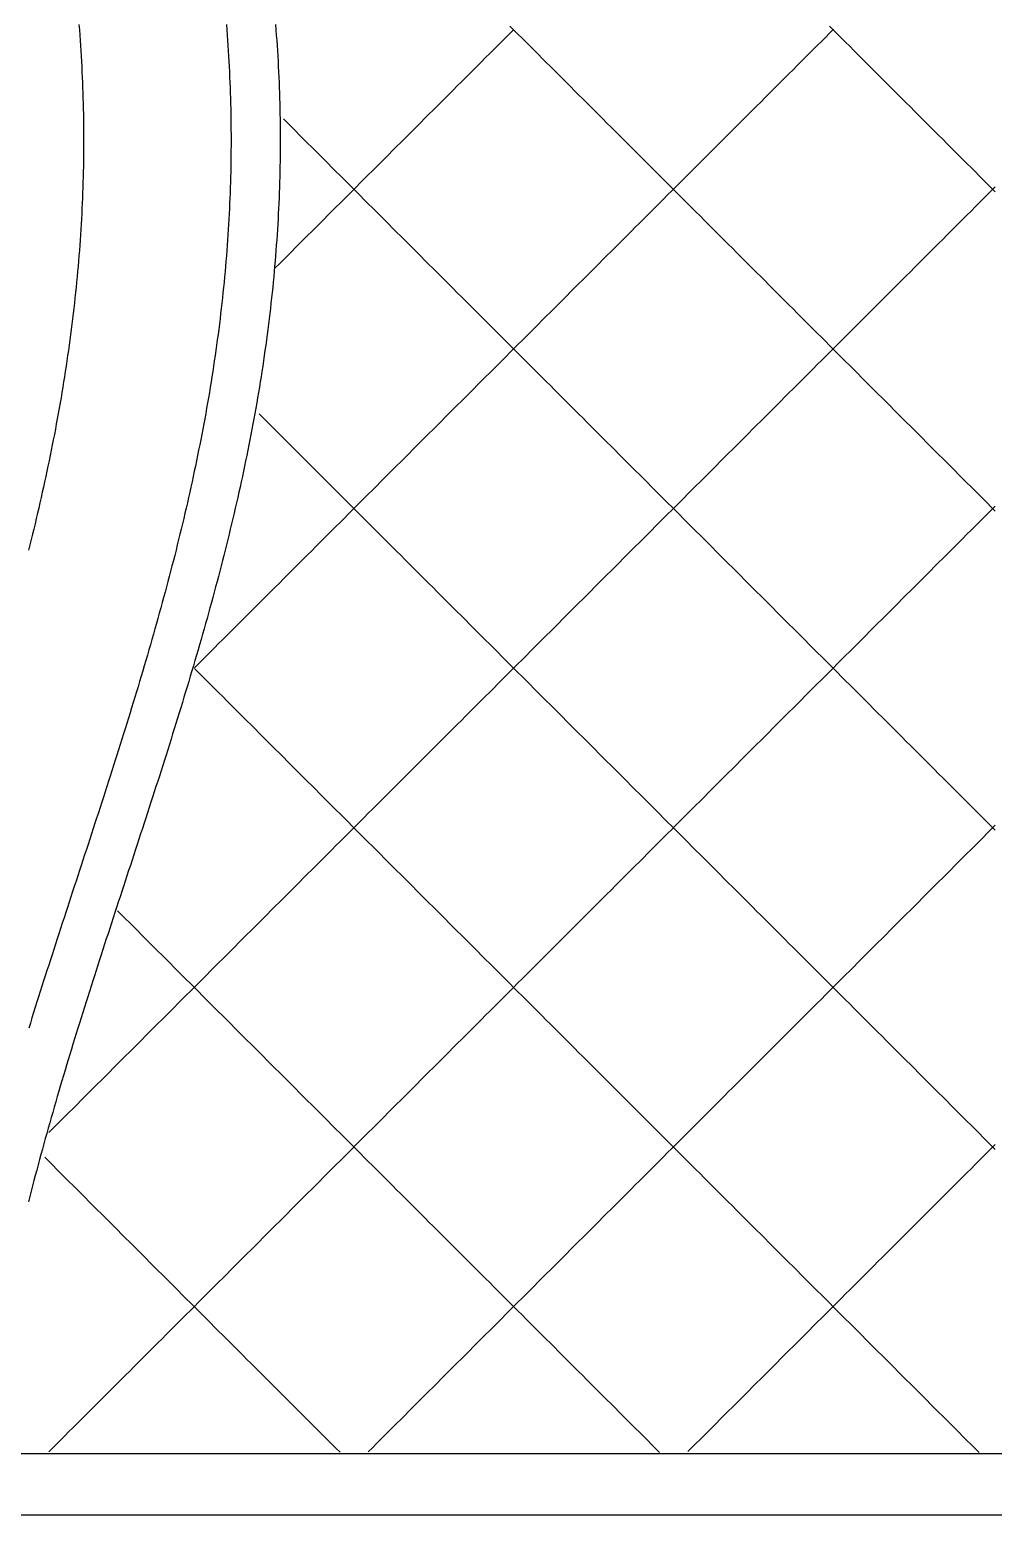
# Model space of a CAD drawing. Header units: millimetres. Extents: x 8 to 772, y 8 to 255.
# Drawn here: x 51.6 to 130, y 8 to 129 of the extents above; entities that cross this region are included whole.
import ezdxf

# ---------------------------------------------------------------- set-up
doc = ezdxf.new("R2010")
doc.units = ezdxf.units.MM
doc.layers.add('STUDY_GUIDES', color=7, linetype='Continuous')

msp = doc.modelspace()

# ---------------------------------------------------------------- linework, layer by layer
at = {"layer": 'STUDY_GUIDES'}
for points in [[(71.6221, 129.416), (71.6555, 128.988), (71.6874, 128.56), (71.7178, 128.132), (71.7466, 127.704), (71.7739, 127.276), (71.7997, 126.848), (71.8239, 126.42), (71.8465, 125.992), (71.8676, 125.564), (71.8872, 125.136), (71.9052, 124.708), (71.9216, 124.28), (71.9365, 123.852), (71.9498, 123.424), (71.9616, 122.996), (71.9718, 122.568), (71.9804, 122.14), (71.9874, 121.712), (71.9929, 121.284), (71.9969, 120.856), (71.9992, 120.428), (72, 120), (71.9992, 119.572), (71.9969, 119.144), (71.9929, 118.716), (71.9874, 118.288), (71.9804, 117.86), (71.9718, 117.432), (71.9616, 117.004), (71.9498, 116.576), (71.9365, 116.148), (71.9216, 115.72), (71.9052, 115.292), (71.8872, 114.864), (71.8676, 114.436), (71.8465, 114.008), (71.8239, 113.58), (71.7997, 113.152), (71.7739, 112.724), (71.7466, 112.296), (71.7178, 111.868), (71.6874, 111.44), (71.6555, 111.012), (71.6221, 110.584), (71.5872, 110.156), (71.5507, 109.728), (71.5128, 109.3), (71.4733, 108.872), (71.4323, 108.444), (71.3898, 108.016), (71.3459, 107.588), (71.3004, 107.16), (71.2535, 106.732), (71.205, 106.304), (71.1552, 105.876), (71.1038, 105.448), (71.051, 105.02), (70.9967, 104.592), (70.941, 104.164), (70.8839, 103.736), (70.8253, 103.308), (70.7654, 102.88), (70.704, 102.452), (70.6411, 102.024), (70.5769, 101.596), (70.5113, 101.168), (70.4444, 100.74), (70.376, 100.312), (70.3063, 99.884), (70.2352, 99.456), (70.1628, 99.028), (70.089, 98.6), (70.0139, 98.172), (69.9375, 97.744), (69.8598, 97.316), (69.7808, 96.888), (69.7005, 96.46), (69.6189, 96.032), (69.536, 95.604), (69.4519, 95.176), (69.3665, 94.748), (69.2799, 94.32), (69.192, 93.892), (69.103, 93.464), (69.0127, 93.036), (68.9213, 92.608), (68.8286, 92.18), (68.7348, 91.752), (68.6398, 91.324), (68.5437, 90.896), (68.4465, 90.468), (68.3481, 90.04), (68.2486, 89.612), (68.148, 89.184), (68.0463, 88.756), (67.9436, 88.328), (67.8398, 87.9), (67.7349, 87.472), (67.629, 87.044), (67.5221, 86.616), (67.4142, 86.188), (67.3053, 85.76), (67.1954, 85.332), (67.0846, 84.904), (66.9728, 84.476), (66.86, 84.048), (66.7463, 83.62), (66.6318, 83.192), (66.5163, 82.764), (66.3999, 82.336), (66.2827, 81.908), (66.1646, 81.48), (66.0457, 81.052), (65.926, 80.624), (65.8055, 80.196), (65.6841, 79.768), (65.562, 79.34), (65.4392, 78.912), (65.3155, 78.484), (65.1912, 78.056), (65.0661, 77.628), (64.9404, 77.2), (64.8139, 76.772), (64.6868, 76.344), (64.5591, 75.916), (64.4307, 75.488), (64.3017, 75.06), (64.1721, 74.632), (64.0419, 74.204), (63.9111, 73.776), (63.7798, 73.348), (63.6479, 72.92), (63.5155, 72.492), (63.3826, 72.064), (63.2493, 71.636), (63.1154, 71.208), (62.9811, 70.78), (62.8464, 70.352), (62.7112, 69.924), (62.5756, 69.496), (62.4397, 69.068), (62.3034, 68.64), (62.1667, 68.212), (62.0297, 67.784), (61.8924, 67.356), (61.7548, 66.928), (61.6169, 66.5), (61.4787, 66.072), (61.3403, 65.644), (61.2016, 65.216), (61.0628, 64.788), (60.9237, 64.36), (60.7845, 63.932), (60.6451, 63.504), (60.5055, 63.076), (60.3659, 62.648), (60.2261, 62.22), (60.0862, 61.792), (59.9463, 61.364), (59.8063, 60.936), (59.6662, 60.508), (59.5262, 60.08), (59.3861, 59.652), (59.2461, 59.224), (59.1061, 58.796), (58.9661, 58.368), (58.8262, 57.94), (58.6864, 57.512), (58.5467, 57.084), (58.4071, 56.656), (58.2676, 56.228), (58.1283, 55.8), (57.9892, 55.372), (57.8503, 54.944), (57.7115, 54.516), (57.573, 54.088), (57.4348, 53.66), (57.2967, 53.232), (57.159, 52.804), (57.0216, 52.376), (56.8845, 51.948), (56.7477, 51.52), (56.6112, 51.092), (56.4751, 50.664), (56.3394, 50.236), (56.2041, 49.808), (56.0692, 49.38), (55.9347, 48.952), (55.8007, 48.524), (55.6672, 48.096), (55.5341, 47.668), (55.4015, 47.24), (55.2695, 46.812), (55.1379, 46.384), (55.007, 45.956), (54.8765, 45.528), (54.7467, 45.1), (54.6175, 44.672), (54.4888, 44.244), (54.3608, 43.816), (54.2335, 43.388), (54.1068, 42.96), (53.9808, 42.532), (53.8555, 42.104), (53.7309, 41.676), (53.607, 41.248), (53.4838, 40.82), (53.3614, 40.392), (53.2398, 39.964), (53.119, 39.536), (52.9989, 39.108), (52.8797, 38.68), (52.7613, 38.252), (52.6438, 37.824), (52.5271, 37.396), (52.4113, 36.968), (52.2964, 36.54), (52.1824, 36.112), (52.0693, 35.684), (51.9571, 35.256), (51.8459, 34.828), (51.7357, 34.4), (51.6264, 33.972), (51.5181, 33.544)], [(55.6221, 129.416), (55.6555, 128.988), (55.6874, 128.56), (55.7178, 128.132), (55.7466, 127.704), (55.7739, 127.276), (55.7997, 126.848), (55.8239, 126.42), (55.8465, 125.992), (55.8676, 125.564), (55.8872, 125.136), (55.9052, 124.708), (55.9216, 124.28), (55.9365, 123.852), (55.9498, 123.424), (55.9616, 122.996), (55.9718, 122.568), (55.9804, 122.14), (55.9874, 121.712), (55.9929, 121.284), (55.9969, 120.856), (55.9992, 120.428), (56, 120), (55.9992, 119.572), (55.9969, 119.144), (55.9929, 118.716), (55.9874, 118.288), (55.9804, 117.86), (55.9718, 117.432), (55.9616, 117.004), (55.9498, 116.576), (55.9365, 116.148), (55.9216, 115.72), (55.9052, 115.292), (55.8872, 114.864), (55.8676, 114.436), (55.8465, 114.008), (55.8239, 113.58), (55.7997, 113.152), (55.7739, 112.724), (55.7466, 112.296), (55.7178, 111.868), (55.6874, 111.44), (55.6555, 111.012), (55.6221, 110.584), (55.5872, 110.156), (55.5507, 109.728), (55.5128, 109.3), (55.4733, 108.872), (55.4323, 108.444), (55.3898, 108.016), (55.3459, 107.588), (55.3004, 107.16), (55.2535, 106.732), (55.205, 106.304), (55.1552, 105.876), (55.1038, 105.448), (55.051, 105.02), (54.9967, 104.592), (54.941, 104.164), (54.8839, 103.736), (54.8253, 103.308), (54.7654, 102.88), (54.704, 102.452), (54.6411, 102.024), (54.5769, 101.596), (54.5113, 101.168), (54.4444, 100.74), (54.376, 100.312), (54.3063, 99.884), (54.2352, 99.456), (54.1628, 99.028), (54.089, 98.6), (54.0139, 98.172), (53.9375, 97.744), (53.8598, 97.316), (53.7808, 96.888), (53.7005, 96.46), (53.6189, 96.032), (53.536, 95.604), (53.4519, 95.176), (53.3665, 94.748), (53.2799, 94.32), (53.192, 93.892), (53.103, 93.464), (53.0127, 93.036), (52.9213, 92.608), (52.8286, 92.18), (52.7348, 91.752), (52.6398, 91.324), (52.5437, 90.896), (52.4465, 90.468), (52.3481, 90.04), (52.2486, 89.612), (52.148, 89.184), (52.0463, 88.756), (51.9436, 88.328), (51.8398, 87.9), (51.7349, 87.472), (51.629, 87.044), (51.5221, 86.616)], [(67.6221, 129.416), (67.6555, 128.988), (67.6874, 128.56), (67.7178, 128.132), (67.7466, 127.704), (67.7739, 127.276), (67.7997, 126.848), (67.8239, 126.42), (67.8465, 125.992), (67.8676, 125.564), (67.8872, 125.136), (67.9052, 124.708), (67.9216, 124.28), (67.9365, 123.852), (67.9498, 123.424), (67.9616, 122.996), (67.9718, 122.568), (67.9804, 122.14), (67.9874, 121.712), (67.9929, 121.284), (67.9969, 120.856), (67.9992, 120.428), (68, 120), (67.9992, 119.572), (67.9969, 119.144), (67.9929, 118.716), (67.9874, 118.288), (67.9804, 117.86), (67.9718, 117.432), (67.9616, 117.004), (67.9498, 116.576), (67.9365, 116.148), (67.9216, 115.72), (67.9052, 115.292), (67.8872, 114.864), (67.8676, 114.436), (67.8465, 114.008), (67.8239, 113.58), (67.7997, 113.152), (67.7739, 112.724), (67.7466, 112.296), (67.7178, 111.868), (67.6874, 111.44), (67.6555, 111.012), (67.6221, 110.584), (67.5872, 110.156), (67.5507, 109.728), (67.5128, 109.3), (67.4733, 108.872), (67.4323, 108.444), (67.3898, 108.016), (67.3459, 107.588), (67.3004, 107.16), (67.2535, 106.732), (67.205, 106.304), (67.1552, 105.876), (67.1038, 105.448), (67.051, 105.02), (66.9967, 104.592), (66.941, 104.164), (66.8839, 103.736), (66.8253, 103.308), (66.7654, 102.88), (66.704, 102.452), (66.6411, 102.024), (66.5769, 101.596), (66.5113, 101.168), (66.4444, 100.74), (66.376, 100.312), (66.3063, 99.884), (66.2352, 99.456), (66.1628, 99.028), (66.089, 98.6), (66.0139, 98.172), (65.9375, 97.744), (65.8598, 97.316), (65.7808, 96.888), (65.7005, 96.46), (65.6189, 96.032), (65.536, 95.604), (65.4519, 95.176), (65.3665, 94.748), (65.2799, 94.32), (65.192, 93.892), (65.103, 93.464), (65.0127, 93.036), (64.9213, 92.608), (64.8286, 92.18), (64.7348, 91.752), (64.6398, 91.324), (64.5437, 90.896), (64.4465, 90.468), (64.3481, 90.04), (64.2486, 89.612), (64.148, 89.184), (64.0463, 88.756), (63.9436, 88.328), (63.8398, 87.9), (63.7349, 87.472), (63.629, 87.044), (63.5221, 86.616), (63.4142, 86.188), (63.3053, 85.76), (63.1954, 85.332), (63.0846, 84.904), (62.9728, 84.476), (62.86, 84.048), (62.7463, 83.62), (62.6318, 83.192), (62.5163, 82.764), (62.3999, 82.336), (62.2827, 81.908), (62.1646, 81.48), (62.0457, 81.052), (61.926, 80.624), (61.8055, 80.196), (61.6841, 79.768), (61.562, 79.34), (61.4392, 78.912), (61.3155, 78.484), (61.1912, 78.056), (61.0661, 77.628), (60.9404, 77.2), (60.8139, 76.772), (60.6868, 76.344), (60.5591, 75.916), (60.4307, 75.488), (60.3017, 75.06), (60.1721, 74.632), (60.0419, 74.204), (59.9111, 73.776), (59.7798, 73.348), (59.6479, 72.92), (59.5155, 72.492), (59.3826, 72.064), (59.2493, 71.636), (59.1154, 71.208), (58.9811, 70.78), (58.8464, 70.352), (58.7112, 69.924), (58.5756, 69.496), (58.4397, 69.068), (58.3034, 68.64), (58.1667, 68.212), (58.0297, 67.784), (57.8924, 67.356), (57.7548, 66.928), (57.6169, 66.5), (57.4787, 66.072), (57.3403, 65.644), (57.2016, 65.216), (57.0628, 64.788), (56.9237, 64.36), (56.7845, 63.932), (56.6451, 63.504), (56.5055, 63.076), (56.3659, 62.648), (56.2261, 62.22), (56.0862, 61.792), (55.9463, 61.364), (55.8063, 60.936), (55.6662, 60.508), (55.5262, 60.08), (55.3861, 59.652), (55.2461, 59.224), (55.1061, 58.796), (54.9661, 58.368), (54.8262, 57.94), (54.6864, 57.512), (54.5467, 57.084), (54.4071, 56.656), (54.2676, 56.228), (54.1283, 55.8), (53.9892, 55.372), (53.8503, 54.944), (53.7115, 54.516), (53.573, 54.088), (53.4348, 53.66), (53.2967, 53.232), (53.159, 52.804), (53.0216, 52.376), (52.8845, 51.948), (52.7477, 51.52), (52.6112, 51.092), (52.4751, 50.664), (52.3394, 50.236), (52.2041, 49.808), (52.0692, 49.38), (51.9347, 48.952), (51.8007, 48.524), (51.6672, 48.096), (51.5341, 47.668)], [(65.0185, 77.0185), (65.3477, 77.3477), (65.6769, 77.6769), (66.0062, 78.0062), (66.3354, 78.3354), (66.6646, 78.6646), (66.9938, 78.9938), (67.3231, 79.3231), (67.6523, 79.6523), (67.9815, 79.9815), (68.3108, 80.3108), (68.64, 80.64), (68.9692, 80.9692), (69.2985, 81.2985), (69.6277, 81.6277), (69.9569, 81.9569), (70.2862, 82.2862), (70.6154, 82.6154), (70.9446, 82.9446), (71.2738, 83.2738), (71.6031, 83.6031), (71.9323, 83.9323), (72.2615, 84.2615), (72.5908, 84.5908), (72.92, 84.92), (73.2492, 85.2492), (73.5785, 85.5785), (73.9077, 85.9077), (74.2369, 86.2369), (74.5662, 86.5662), (74.8954, 86.8954), (75.2246, 87.2246), (75.5538, 87.5538), (75.8831, 87.8831), (76.2123, 88.2123), (76.5415, 88.5415), (76.8708, 88.8708), (77.2, 89.2), (77.5292, 89.5292), (77.8585, 89.8585), (78.1877, 90.1877), (78.5169, 90.5169), (78.8462, 90.8462), (79.1754, 91.1754), (79.5046, 91.5046), (79.8338, 91.8338), (80.1631, 92.1631), (80.4923, 92.4923), (80.8215, 92.8215), (81.1508, 93.1508), (81.48, 93.48), (81.8092, 93.8092), (82.1385, 94.1385), (82.4677, 94.4677), (82.7969, 94.7969), (83.1262, 95.1262), (83.4554, 95.4554), (83.7846, 95.7846), (84.1138, 96.1138), (84.4431, 96.4431), (84.7723, 96.7723), (85.1015, 97.1015), (85.4308, 97.4308), (85.76, 97.76), (86.0892, 98.0892), (86.4185, 98.4185), (86.7477, 98.7477), (87.0769, 99.0769), (87.4062, 99.4062), (87.7354, 99.7354), (88.0646, 100.0646), (88.3938, 100.3938), (88.7231, 100.7231), (89.0523, 101.0523), (89.3815, 101.3815), (89.7108, 101.7108), (90.04, 102.04), (90.3692, 102.3692), (90.6985, 102.6985), (91.0277, 103.0277), (91.3569, 103.3569), (91.6862, 103.6862), (92.0154, 104.0154), (92.3446, 104.3446), (92.6738, 104.6738), (93.0031, 105.0031), (93.3323, 105.3323), (93.6615, 105.6615), (93.9908, 105.9908), (94.32, 106.32), (94.6492, 106.6492), (94.9785, 106.9785), (95.3077, 107.3077), (95.6369, 107.6369), (95.9662, 107.9662), (96.2954, 108.2954), (96.6246, 108.6246), (96.9538, 108.9538), (97.2831, 109.2831), (97.6123, 109.6123), (97.9415, 109.9415), (98.2708, 110.2708), (98.6, 110.6), (98.9292, 110.9292), (99.2585, 111.2585), (99.5877, 111.5877), (99.9169, 111.9169), (100.2462, 112.2462), (100.5754, 112.5754), (100.9046, 112.9046), (101.2338, 113.2338), (101.5631, 113.5631), (101.8923, 113.8923), (102.2215, 114.2215), (102.5508, 114.5508), (102.88, 114.88), (103.2092, 115.2092), (103.5385, 115.5385), (103.8677, 115.8677), (104.1969, 116.1969), (104.5262, 116.5262), (104.8554, 116.8554), (105.1846, 117.1846), (105.5138, 117.5138), (105.8431, 117.8431), (106.1723, 118.1723), (106.5015, 118.5015), (106.8308, 118.8308), (107.16, 119.16), (107.4892, 119.4892), (107.8185, 119.8185), (108.1477, 120.1477), (108.4769, 120.4769), (108.8062, 120.8062), (109.1354, 121.1354), (109.4646, 121.4646), (109.7938, 121.7938), (110.1231, 122.1231), (110.4523, 122.4523), (110.7815, 122.7815), (111.1108, 123.1108), (111.44, 123.44), (111.7692, 123.7692), (112.0985, 124.0985), (112.4277, 124.4277), (112.7569, 124.7569), (113.0862, 125.0862), (113.4154, 125.4154), (113.7446, 125.7446), (114.0738, 126.0738), (114.4031, 126.4031), (114.7323, 126.7323), (115.0615, 127.0615), (115.3908, 127.3908), (115.72, 127.72), (116.0492, 128.0492), (116.3785, 128.3785), (116.7077, 128.7077), (117.0369, 129.0369)], [(71.6031, 109.6031), (71.9323, 109.9323), (72.2615, 110.2615), (72.5908, 110.5908), (72.92, 110.92), (73.2492, 111.2492), (73.5785, 111.5785), (73.9077, 111.9077), (74.2369, 112.2369), (74.5662, 112.5662), (74.8954, 112.8954), (75.2246, 113.2246), (75.5538, 113.5538), (75.8831, 113.8831), (76.2123, 114.2123), (76.5415, 114.5415), (76.8708, 114.8708), (77.2, 115.2), (77.5292, 115.5292), (77.8585, 115.8585), (78.1877, 116.1877), (78.5169, 116.5169), (78.8462, 116.8462), (79.1754, 117.1754), (79.5046, 117.5046), (79.8338, 117.8338), (80.1631, 118.1631), (80.4923, 118.4923), (80.8215, 118.8215), (81.1508, 119.1508), (81.48, 119.48), (81.8092, 119.8092), (82.1385, 120.1385), (82.4677, 120.4677), (82.7969, 120.7969), (83.1262, 121.1262), (83.4554, 121.4554), (83.7846, 121.7846), (84.1138, 122.1138), (84.4431, 122.4431), (84.7723, 122.7723), (85.1015, 123.1015), (85.4308, 123.4308), (85.76, 123.76), (86.0892, 124.0892), (86.4185, 124.4185), (86.7477, 124.7477), (87.0769, 125.0769), (87.4062, 125.4062), (87.7354, 125.7354), (88.0646, 126.0646), (88.3938, 126.3938), (88.7231, 126.7231), (89.0523, 127.0523), (89.3815, 127.3815), (89.7108, 127.7108), (90.04, 128.04), (90.3692, 128.3692), (90.6985, 128.6985), (91.0277, 129.0277)], [(90.6985, 129.3015), (91.0277, 128.9723), (91.3569, 128.6431), (91.6862, 128.3138), (92.0154, 127.9846), (92.3446, 127.6554), (92.6738, 127.3262), (93.0031, 126.9969), (93.3323, 126.6677), (93.6615, 126.3385), (93.9908, 126.0092), (94.32, 125.68), (94.6492, 125.3508), (94.9785, 125.0215), (95.3077, 124.6923), (95.6369, 124.3631), (95.9662, 124.0338), (96.2954, 123.7046), (96.6246, 123.3754), (96.9538, 123.0462), (97.2831, 122.7169), (97.6123, 122.3877), (97.9415, 122.0585), (98.2708, 121.7292), (98.6, 121.4), (98.9292, 121.0708), (99.2585, 120.7415), (99.5877, 120.4123), (99.9169, 120.0831), (100.2462, 119.7538), (100.5754, 119.4246), (100.9046, 119.0954), (101.2338, 118.7662), (101.5631, 118.4369), (101.8923, 118.1077), (102.2215, 117.7785), (102.5508, 117.4492), (102.88, 117.12), (103.2092, 116.7908), (103.5385, 116.4615), (103.8677, 116.1323), (104.1969, 115.8031), (104.5262, 115.4738), (104.8554, 115.1446), (105.1846, 114.8154), (105.5138, 114.4862), (105.8431, 114.1569), (106.1723, 113.8277), (106.5015, 113.4985), (106.8308, 113.1692), (107.16, 112.84), (107.4892, 112.5108), (107.8185, 112.1815), (108.1477, 111.8523), (108.4769, 111.5231), (108.8062, 111.1938), (109.1354, 110.8646), (109.4646, 110.5354), (109.7938, 110.2062), (110.1231, 109.8769), (110.4523, 109.5477), (110.7815, 109.2185), (111.1108, 108.8892), (111.44, 108.56), (111.7692, 108.2308), (112.0985, 107.9015), (112.4277, 107.5723), (112.7569, 107.2431), (113.0862, 106.9138), (113.4154, 106.5846), (113.7446, 106.2554), (114.0738, 105.9262), (114.4031, 105.5969), (114.7323, 105.2677), (115.0615, 104.9385), (115.3908, 104.6092), (115.72, 104.28), (116.0492, 103.9508), (116.3785, 103.6215), (116.7077, 103.2923), (117.0369, 102.9631), (117.3662, 102.6338), (117.6954, 102.3046), (118.0246, 101.9754), (118.3538, 101.6462), (118.6831, 101.3169), (119.0123, 100.9877), (119.3415, 100.6585), (119.6708, 100.3292), (120, 100), (120.3292, 99.6708), (120.6585, 99.3415), (120.9877, 99.0123), (121.3169, 98.6831), (121.6462, 98.3538), (121.9754, 98.0246), (122.3046, 97.6954), (122.6338, 97.3662), (122.9631, 97.0369), (123.2923, 96.7077), (123.6215, 96.3785), (123.9508, 96.0492), (124.28, 95.72), (124.6092, 95.3908), (124.9385, 95.0615), (125.2677, 94.7323), (125.5969, 94.4031), (125.9262, 94.0738), (126.2554, 93.7446), (126.5846, 93.4154), (126.9138, 93.0862), (127.2431, 92.7569), (127.5723, 92.4277), (127.9015, 92.0985), (128.2308, 91.7692), (128.56, 91.44), (128.8892, 91.1108), (129.2185, 90.7815), (129.5477, 90.4523), (129.8769, 90.1231), (130.2062, 89.7938)], [(116.7077, 129.2923), (117.0369, 128.9631), (117.3662, 128.6338), (117.6954, 128.3046), (118.0246, 127.9754), (118.3538, 127.6462), (118.6831, 127.3169), (119.0123, 126.9877), (119.3415, 126.6585), (119.6708, 126.3292), (120, 126), (120.3292, 125.6708), (120.6585, 125.3415), (120.9877, 125.0123), (121.3169, 124.6831), (121.6462, 124.3538), (121.9754, 124.0246), (122.3046, 123.6954), (122.6338, 123.3662), (122.9631, 123.0369), (123.2923, 122.7077), (123.6215, 122.3785), (123.9508, 122.0492), (124.28, 121.72), (124.6092, 121.3908), (124.9385, 121.0615), (125.2677, 120.7323), (125.5969, 120.4031), (125.9262, 120.0738), (126.2554, 119.7446), (126.5846, 119.4154), (126.9138, 119.0862), (127.2431, 118.7569), (127.5723, 118.4277), (127.9015, 118.0985), (128.2308, 117.7692), (128.56, 117.44), (128.8892, 117.1108), (129.2185, 116.7815), (129.5477, 116.4523), (129.8769, 116.1231), (130.2062, 115.7938)], [(72.2615, 121.7385), (72.5908, 121.4092), (72.92, 121.08), (73.2492, 120.7508), (73.5785, 120.4215), (73.9077, 120.0923), (74.2369, 119.7631), (74.5662, 119.4338), (74.8954, 119.1046), (75.2246, 118.7754), (75.5538, 118.4462), (75.8831, 118.1169), (76.2123, 117.7877), (76.5415, 117.4585), (76.8708, 117.1292), (77.2, 116.8), (77.5292, 116.4708), (77.8585, 116.1415), (78.1877, 115.8123), (78.5169, 115.4831), (78.8462, 115.1538), (79.1754, 114.8246), (79.5046, 114.4954), (79.8338, 114.1662), (80.1631, 113.8369), (80.4923, 113.5077), (80.8215, 113.1785), (81.1508, 112.8492), (81.48, 112.52), (81.8092, 112.1908), (82.1385, 111.8615), (82.4677, 111.5323), (82.7969, 111.2031), (83.1262, 110.8738), (83.4554, 110.5446), (83.7846, 110.2154), (84.1138, 109.8862), (84.4431, 109.5569), (84.7723, 109.2277), (85.1015, 108.8985), (85.4308, 108.5692), (85.76, 108.24), (86.0892, 107.9108), (86.4185, 107.5815), (86.7477, 107.2523), (87.0769, 106.9231), (87.4062, 106.5938), (87.7354, 106.2646), (88.0646, 105.9354), (88.3938, 105.6062), (88.7231, 105.2769), (89.0523, 104.9477), (89.3815, 104.6185), (89.7108, 104.2892), (90.04, 103.96), (90.3692, 103.6308), (90.6985, 103.3015), (91.0277, 102.9723), (91.3569, 102.6431), (91.6862, 102.3138), (92.0154, 101.9846), (92.3446, 101.6554), (92.6738, 101.3262), (93.0031, 100.9969), (93.3323, 100.6677), (93.6615, 100.3385), (93.9908, 100.0092), (94.32, 99.68), (94.6492, 99.3508), (94.9785, 99.0215), (95.3077, 98.6923), (95.6369, 98.3631), (95.9662, 98.0338), (96.2954, 97.7046), (96.6246, 97.3754), (96.9538, 97.0462), (97.2831, 96.7169), (97.6123, 96.3877), (97.9415, 96.0585), (98.2708, 95.7292), (98.6, 95.4), (98.9292, 95.0708), (99.2585, 94.7415), (99.5877, 94.4123), (99.9169, 94.0831), (100.2462, 93.7538), (100.5754, 93.4246), (100.9046, 93.0954), (101.2338, 92.7662), (101.5631, 92.4369), (101.8923, 92.1077), (102.2215, 91.7785), (102.5508, 91.4492), (102.88, 91.12), (103.2092, 90.7908), (103.5385, 90.4615), (103.8677, 90.1323), (104.1969, 89.8031), (104.5262, 89.4738), (104.8554, 89.1446), (105.1846, 88.8154), (105.5138, 88.4862), (105.8431, 88.1569), (106.1723, 87.8277), (106.5015, 87.4985), (106.8308, 87.1692), (107.16, 86.84), (107.4892, 86.5108), (107.8185, 86.1815), (108.1477, 85.8523), (108.4769, 85.5231), (108.8062, 85.1938), (109.1354, 84.8646), (109.4646, 84.5354), (109.7938, 84.2062), (110.1231, 83.8769), (110.4523, 83.5477), (110.7815, 83.2185), (111.1108, 82.8892), (111.44, 82.56), (111.7692, 82.2308), (112.0985, 81.9015), (112.4277, 81.5723), (112.7569, 81.2431), (113.0862, 80.9138), (113.4154, 80.5846), (113.7446, 80.2554), (114.0738, 79.9262), (114.4031, 79.5969), (114.7323, 79.2677), (115.0615, 78.9385), (115.3908, 78.6092), (115.72, 78.28), (116.0492, 77.9508), (116.3785, 77.6215), (116.7077, 77.2923), (117.0369, 76.9631), (117.3662, 76.6338), (117.6954, 76.3046), (118.0246, 75.9754), (118.3538, 75.6462), (118.6831, 75.3169), (119.0123, 74.9877), (119.3415, 74.6585), (119.6708, 74.3292), (120, 74), (120.3292, 73.6708), (120.6585, 73.3415), (120.9877, 73.0123), (121.3169, 72.6831), (121.6462, 72.3538), (121.9754, 72.0246), (122.3046, 71.6954), (122.6338, 71.3662), (122.9631, 71.0369), (123.2923, 70.7077), (123.6215, 70.3785), (123.9508, 70.0492), (124.28, 69.72), (124.6092, 69.3908), (124.9385, 69.0615), (125.2677, 68.7323), (125.5969, 68.4031), (125.9262, 68.0738), (126.2554, 67.7446), (126.5846, 67.4154), (126.9138, 67.0862), (127.2431, 66.7569), (127.5723, 66.4277), (127.9015, 66.0985), (128.2308, 65.7692), (128.56, 65.44), (128.8892, 65.1108), (129.2185, 64.7815), (129.5477, 64.4523), (129.8769, 64.1231), (130.2062, 63.7938)], [(53.1662, 39.1662), (53.4954, 39.4954), (53.8246, 39.8246), (54.1538, 40.1538), (54.4831, 40.4831), (54.8123, 40.8123), (55.1415, 41.1415), (55.4708, 41.4708), (55.8, 41.8), (56.1292, 42.1292), (56.4585, 42.4585), (56.7877, 42.7877), (57.1169, 43.1169), (57.4462, 43.4462), (57.7754, 43.7754), (58.1046, 44.1046), (58.4338, 44.4338), (58.7631, 44.7631), (59.0923, 45.0923), (59.4215, 45.4215), (59.7508, 45.7508), (60.08, 46.08), (60.4092, 46.4092), (60.7385, 46.7385), (61.0677, 47.0677), (61.3969, 47.3969), (61.7262, 47.7262), (62.0554, 48.0554), (62.3846, 48.3846), (62.7138, 48.7138), (63.0431, 49.0431), (63.3723, 49.3723), (63.7015, 49.7015), (64.0308, 50.0308), (64.36, 50.36), (64.6892, 50.6892), (65.0185, 51.0185), (65.3477, 51.3477), (65.6769, 51.6769), (66.0062, 52.0062), (66.3354, 52.3354), (66.6646, 52.6646), (66.9938, 52.9938), (67.3231, 53.3231), (67.6523, 53.6523), (67.9815, 53.9815), (68.3108, 54.3108), (68.64, 54.64), (68.9692, 54.9692), (69.2985, 55.2985), (69.6277, 55.6277), (69.9569, 55.9569), (70.2862, 56.2862), (70.6154, 56.6154), (70.9446, 56.9446), (71.2738, 57.2738), (71.6031, 57.6031), (71.9323, 57.9323), (72.2615, 58.2615), (72.5908, 58.5908), (72.92, 58.92), (73.2492, 59.2492), (73.5785, 59.5785), (73.9077, 59.9077), (74.2369, 60.2369), (74.5662, 60.5662), (74.8954, 60.8954), (75.2246, 61.2246), (75.5538, 61.5538), (75.8831, 61.8831), (76.2123, 62.2123), (76.5415, 62.5415), (76.8708, 62.8708), (77.2, 63.2), (77.5292, 63.5292), (77.8585, 63.8585), (78.1877, 64.1877), (78.5169, 64.5169), (78.8462, 64.8462), (79.1754, 65.1754), (79.5046, 65.5046), (79.8338, 65.8338), (80.1631, 66.1631), (80.4923, 66.4923), (80.8215, 66.8215), (81.1508, 67.1508), (81.48, 67.48), (81.8092, 67.8092), (82.1385, 68.1385), (82.4677, 68.4677), (82.7969, 68.7969), (83.1262, 69.1262), (83.4554, 69.4554), (83.7846, 69.7846), (84.1138, 70.1138), (84.4431, 70.4431), (84.7723, 70.7723), (85.1015, 71.1015), (85.4308, 71.4308), (85.76, 71.76), (86.0892, 72.0892), (86.4185, 72.4185), (86.7477, 72.7477), (87.0769, 73.0769), (87.4062, 73.4062), (87.7354, 73.7354), (88.0646, 74.0646), (88.3938, 74.3938), (88.7231, 74.7231), (89.0523, 75.0523), (89.3815, 75.3815), (89.7108, 75.7108), (90.04, 76.04), (90.3692, 76.3692), (90.6985, 76.6985), (91.0277, 77.0277), (91.3569, 77.3569), (91.6862, 77.6862), (92.0154, 78.0154), (92.3446, 78.3446), (92.6738, 78.6738), (93.0031, 79.0031), (93.3323, 79.3323), (93.6615, 79.6615), (93.9908, 79.9908), (94.32, 80.32), (94.6492, 80.6492), (94.9785, 80.9785), (95.3077, 81.3077), (95.6369, 81.6369), (95.9662, 81.9662), (96.2954, 82.2954), (96.6246, 82.6246), (96.9538, 82.9538), (97.2831, 83.2831), (97.6123, 83.6123), (97.9415, 83.9415), (98.2708, 84.2708), (98.6, 84.6), (98.9292, 84.9292), (99.2585, 85.2585), (99.5877, 85.5877), (99.9169, 85.9169), (100.2462, 86.2462), (100.5754, 86.5754), (100.9046, 86.9046), (101.2338, 87.2338), (101.5631, 87.5631), (101.8923, 87.8923), (102.2215, 88.2215), (102.5508, 88.5508), (102.88, 88.88), (103.2092, 89.2092), (103.5385, 89.5385), (103.8677, 89.8677), (104.1969, 90.1969), (104.5262, 90.5262), (104.8554, 90.8554), (105.1846, 91.1846), (105.5138, 91.5138), (105.8431, 91.8431), (106.1723, 92.1723), (106.5015, 92.5015), (106.8308, 92.8308), (107.16, 93.16), (107.4892, 93.4892), (107.8185, 93.8185), (108.1477, 94.1477), (108.4769, 94.4769), (108.8062, 94.8062), (109.1354, 95.1354), (109.4646, 95.4646), (109.7938, 95.7938), (110.1231, 96.1231), (110.4523, 96.4523), (110.7815, 96.7815), (111.1108, 97.1108), (111.44, 97.44), (111.7692, 97.7692), (112.0985, 98.0985), (112.4277, 98.4277), (112.7569, 98.7569), (113.0862, 99.0862), (113.4154, 99.4154), (113.7446, 99.7446), (114.0738, 100.0738), (114.4031, 100.4031), (114.7323, 100.7323), (115.0615, 101.0615), (115.3908, 101.3908), (115.72, 101.72), (116.0492, 102.0492), (116.3785, 102.3785), (116.7077, 102.7077), (117.0369, 103.0369), (117.3662, 103.3662), (117.6954, 103.6954), (118.0246, 104.0246), (118.3538, 104.3538), (118.6831, 104.6831), (119.0123, 105.0123), (119.3415, 105.3415), (119.6708, 105.6708), (120, 106), (120.3292, 106.3292), (120.6585, 106.6585), (120.9877, 106.9877), (121.3169, 107.3169), (121.6462, 107.6462), (121.9754, 107.9754), (122.3046, 108.3046), (122.6338, 108.6338), (122.9631, 108.9631), (123.2923, 109.2923), (123.6215, 109.6215), (123.9508, 109.9508), (124.28, 110.28), (124.6092, 110.6092), (124.9385, 110.9385), (125.2677, 111.2677), (125.5969, 111.5969), (125.9262, 111.9262), (126.2554, 112.2554), (126.5846, 112.5846), (126.9138, 112.9138), (127.2431, 113.2431), (127.5723, 113.5723), (127.9015, 113.9015), (128.2308, 114.2308), (128.56, 114.56), (128.8892, 114.8892), (129.2185, 115.2185), (129.5477, 115.5477), (129.8769, 115.8769), (130.2062, 116.2062)], [(70.2862, 97.7138), (70.6154, 97.3846), (70.9446, 97.0554), (71.2738, 96.7262), (71.6031, 96.3969), (71.9323, 96.0677), (72.2615, 95.7385), (72.5908, 95.4092), (72.92, 95.08), (73.2492, 94.7508), (73.5785, 94.4215), (73.9077, 94.0923), (74.2369, 93.7631), (74.5662, 93.4338), (74.8954, 93.1046), (75.2246, 92.7754), (75.5538, 92.4462), (75.8831, 92.1169), (76.2123, 91.7877), (76.5415, 91.4585), (76.8708, 91.1292), (77.2, 90.8), (77.5292, 90.4708), (77.8585, 90.1415), (78.1877, 89.8123), (78.5169, 89.4831), (78.8462, 89.1538), (79.1754, 88.8246), (79.5046, 88.4954), (79.8338, 88.1662), (80.1631, 87.8369), (80.4923, 87.5077), (80.8215, 87.1785), (81.1508, 86.8492), (81.48, 86.52), (81.8092, 86.1908), (82.1385, 85.8615), (82.4677, 85.5323), (82.7969, 85.2031), (83.1262, 84.8738), (83.4554, 84.5446), (83.7846, 84.2154), (84.1138, 83.8862), (84.4431, 83.5569), (84.7723, 83.2277), (85.1015, 82.8985), (85.4308, 82.5692), (85.76, 82.24), (86.0892, 81.9108), (86.4185, 81.5815), (86.7477, 81.2523), (87.0769, 80.9231), (87.4062, 80.5938), (87.7354, 80.2646), (88.0646, 79.9354), (88.3938, 79.6062), (88.7231, 79.2769), (89.0523, 78.9477), (89.3815, 78.6185), (89.7108, 78.2892), (90.04, 77.96), (90.3692, 77.6308), (90.6985, 77.3015), (91.0277, 76.9723), (91.3569, 76.6431), (91.6862, 76.3138), (92.0154, 75.9846), (92.3446, 75.6554), (92.6738, 75.3262), (93.0031, 74.9969), (93.3323, 74.6677), (93.6615, 74.3385), (93.9908, 74.0092), (94.32, 73.68), (94.6492, 73.3508), (94.9785, 73.0215), (95.3077, 72.6923), (95.6369, 72.3631), (95.9662, 72.0338), (96.2954, 71.7046), (96.6246, 71.3754), (96.9538, 71.0462), (97.2831, 70.7169), (97.6123, 70.3877), (97.9415, 70.0585), (98.2708, 69.7292), (98.6, 69.4), (98.9292, 69.0708), (99.2585, 68.7415), (99.5877, 68.4123), (99.9169, 68.0831), (100.2462, 67.7538), (100.5754, 67.4246), (100.9046, 67.0954), (101.2338, 66.7662), (101.5631, 66.4369), (101.8923, 66.1077), (102.2215, 65.7785), (102.5508, 65.4492), (102.88, 65.12), (103.2092, 64.7908), (103.5385, 64.4615), (103.8677, 64.1323), (104.1969, 63.8031), (104.5262, 63.4738), (104.8554, 63.1446), (105.1846, 62.8154), (105.5138, 62.4862), (105.8431, 62.1569), (106.1723, 61.8277), (106.5015, 61.4985), (106.8308, 61.1692), (107.16, 60.84), (107.4892, 60.5108), (107.8185, 60.1815), (108.1477, 59.8523), (108.4769, 59.5231), (108.8062, 59.1938), (109.1354, 58.8646), (109.4646, 58.5354), (109.7938, 58.2062), (110.1231, 57.8769), (110.4523, 57.5477), (110.7815, 57.2185), (111.1108, 56.8892), (111.44, 56.56), (111.7692, 56.2308), (112.0985, 55.9015), (112.4277, 55.5723), (112.7569, 55.2431), (113.0862, 54.9138), (113.4154, 54.5846), (113.7446, 54.2554), (114.0738, 53.9262), (114.4031, 53.5969), (114.7323, 53.2677), (115.0615, 52.9385), (115.3908, 52.6092), (115.72, 52.28), (116.0492, 51.9508), (116.3785, 51.6215), (116.7077, 51.2923), (117.0369, 50.9631), (117.3662, 50.6338), (117.6954, 50.3046), (118.0246, 49.9754), (118.3538, 49.6462), (118.6831, 49.3169), (119.0123, 48.9877), (119.3415, 48.6585), (119.6708, 48.3292), (120, 48), (120.3292, 47.6708), (120.6585, 47.3415), (120.9877, 47.0123), (121.3169, 46.6831), (121.6462, 46.3538), (121.9754, 46.0246), (122.3046, 45.6954), (122.6338, 45.3662), (122.9631, 45.0369), (123.2923, 44.7077), (123.6215, 44.3785), (123.9508, 44.0492), (124.28, 43.72), (124.6092, 43.3908), (124.9385, 43.0615), (125.2677, 42.7323), (125.5969, 42.4031), (125.9262, 42.0738), (126.2554, 41.7446), (126.5846, 41.4154), (126.9138, 41.0862), (127.2431, 40.7569), (127.5723, 40.4277), (127.9015, 40.0985), (128.2308, 39.7692), (128.56, 39.44), (128.8892, 39.1108), (129.2185, 38.7815), (129.5477, 38.4523), (129.8769, 38.1231), (130.2062, 37.7938)], [(53.1662, 13.1662), (53.4954, 13.4954), (53.8246, 13.8246), (54.1538, 14.1538), (54.4831, 14.4831), (54.8123, 14.8123), (55.1415, 15.1415), (55.4708, 15.4708), (55.8, 15.8), (56.1292, 16.1292), (56.4585, 16.4585), (56.7877, 16.7877), (57.1169, 17.1169), (57.4462, 17.4462), (57.7754, 17.7754), (58.1046, 18.1046), (58.4338, 18.4338), (58.7631, 18.7631), (59.0923, 19.0923), (59.4215, 19.4215), (59.7508, 19.7508), (60.08, 20.08), (60.4092, 20.4092), (60.7385, 20.7385), (61.0677, 21.0677), (61.3969, 21.3969), (61.7262, 21.7262), (62.0554, 22.0554), (62.3846, 22.3846), (62.7138, 22.7138), (63.0431, 23.0431), (63.3723, 23.3723), (63.7015, 23.7015), (64.0308, 24.0308), (64.36, 24.36), (64.6892, 24.6892), (65.0185, 25.0185), (65.3477, 25.3477), (65.6769, 25.6769), (66.0062, 26.0062), (66.3354, 26.3354), (66.6646, 26.6646), (66.9938, 26.9938), (67.3231, 27.3231), (67.6523, 27.6523), (67.9815, 27.9815), (68.3108, 28.3108), (68.64, 28.64), (68.9692, 28.9692), (69.2985, 29.2985), (69.6277, 29.6277), (69.9569, 29.9569), (70.2862, 30.2862), (70.6154, 30.6154), (70.9446, 30.9446), (71.2738, 31.2738), (71.6031, 31.6031), (71.9323, 31.9323), (72.2615, 32.2615), (72.5908, 32.5908), (72.92, 32.92), (73.2492, 33.2492), (73.5785, 33.5785), (73.9077, 33.9077), (74.2369, 34.2369), (74.5662, 34.5662), (74.8954, 34.8954), (75.2246, 35.2246), (75.5538, 35.5538), (75.8831, 35.8831), (76.2123, 36.2123), (76.5415, 36.5415), (76.8708, 36.8708), (77.2, 37.2), (77.5292, 37.5292), (77.8585, 37.8585), (78.1877, 38.1877), (78.5169, 38.5169), (78.8462, 38.8462), (79.1754, 39.1754), (79.5046, 39.5046), (79.8338, 39.8338), (80.1631, 40.1631), (80.4923, 40.4923), (80.8215, 40.8215), (81.1508, 41.1508), (81.48, 41.48), (81.8092, 41.8092), (82.1385, 42.1385), (82.4677, 42.4677), (82.7969, 42.7969), (83.1262, 43.1262), (83.4554, 43.4554), (83.7846, 43.7846), (84.1138, 44.1138), (84.4431, 44.4431), (84.7723, 44.7723), (85.1015, 45.1015), (85.4308, 45.4308), (85.76, 45.76), (86.0892, 46.0892), (86.4185, 46.4185), (86.7477, 46.7477), (87.0769, 47.0769), (87.4062, 47.4062), (87.7354, 47.7354), (88.0646, 48.0646), (88.3938, 48.3938), (88.7231, 48.7231), (89.0523, 49.0523), (89.3815, 49.3815), (89.7108, 49.7108), (90.04, 50.04), (90.3692, 50.3692), (90.6985, 50.6985), (91.0277, 51.0277), (91.3569, 51.3569), (91.6862, 51.6862), (92.0154, 52.0154), (92.3446, 52.3446), (92.6738, 52.6738), (93.0031, 53.0031), (93.3323, 53.3323), (93.6615, 53.6615), (93.9908, 53.9908), (94.32, 54.32), (94.6492, 54.6492), (94.9785, 54.9785), (95.3077, 55.3077), (95.6369, 55.6369), (95.9662, 55.9662), (96.2954, 56.2954), (96.6246, 56.6246), (96.9538, 56.9538), (97.2831, 57.2831), (97.6123, 57.6123), (97.9415, 57.9415), (98.2708, 58.2708), (98.6, 58.6), (98.9292, 58.9292), (99.2585, 59.2585), (99.5877, 59.5877), (99.9169, 59.9169), (100.2462, 60.2462), (100.5754, 60.5754), (100.9046, 60.9046), (101.2338, 61.2338), (101.5631, 61.5631), (101.8923, 61.8923), (102.2215, 62.2215), (102.5508, 62.5508), (102.88, 62.88), (103.2092, 63.2092), (103.5385, 63.5385), (103.8677, 63.8677), (104.1969, 64.1969), (104.5262, 64.5262), (104.8554, 64.8554), (105.1846, 65.1846), (105.5138, 65.5138), (105.8431, 65.8431), (106.1723, 66.1723), (106.5015, 66.5015), (106.8308, 66.8308), (107.16, 67.16), (107.4892, 67.4892), (107.8185, 67.8185), (108.1477, 68.1477), (108.4769, 68.4769), (108.8062, 68.8062), (109.1354, 69.1354), (109.4646, 69.4646), (109.7938, 69.7938), (110.1231, 70.1231), (110.4523, 70.4523), (110.7815, 70.7815), (111.1108, 71.1108), (111.44, 71.44), (111.7692, 71.7692), (112.0985, 72.0985), (112.4277, 72.4277), (112.7569, 72.7569), (113.0862, 73.0862), (113.4154, 73.4154), (113.7446, 73.7446), (114.0738, 74.0738), (114.4031, 74.4031), (114.7323, 74.7323), (115.0615, 75.0615), (115.3908, 75.3908), (115.72, 75.72), (116.0492, 76.0492), (116.3785, 76.3785), (116.7077, 76.7077), (117.0369, 77.0369), (117.3662, 77.3662), (117.6954, 77.6954), (118.0246, 78.0246), (118.3538, 78.3538), (118.6831, 78.6831), (119.0123, 79.0123), (119.3415, 79.3415), (119.6708, 79.6708), (120, 80), (120.3292, 80.3292), (120.6585, 80.6585), (120.9877, 80.9877), (121.3169, 81.3169), (121.6462, 81.6462), (121.9754, 81.9754), (122.3046, 82.3046), (122.6338, 82.6338), (122.9631, 82.9631), (123.2923, 83.2923), (123.6215, 83.6215), (123.9508, 83.9508), (124.28, 84.28), (124.6092, 84.6092), (124.9385, 84.9385), (125.2677, 85.2677), (125.5969, 85.5969), (125.9262, 85.9262), (126.2554, 86.2554), (126.5846, 86.5846), (126.9138, 86.9138), (127.2431, 87.2431), (127.5723, 87.5723), (127.9015, 87.9015), (128.2308, 88.2308), (128.56, 88.56), (128.8892, 88.8892), (129.2185, 89.2185), (129.5477, 89.5477), (129.8769, 89.8769), (130.2062, 90.2062)], [(65.0185, 76.9815), (65.3477, 76.6523), (65.6769, 76.3231), (66.0062, 75.9938), (66.3354, 75.6646), (66.6646, 75.3354), (66.9938, 75.0062), (67.3231, 74.6769), (67.6523, 74.3477), (67.9815, 74.0185), (68.3108, 73.6892), (68.64, 73.36), (68.9692, 73.0308), (69.2985, 72.7015), (69.6277, 72.3723), (69.9569, 72.0431), (70.2862, 71.7138), (70.6154, 71.3846), (70.9446, 71.0554), (71.2738, 70.7262), (71.6031, 70.3969), (71.9323, 70.0677), (72.2615, 69.7385), (72.5908, 69.4092), (72.92, 69.08), (73.2492, 68.7508), (73.5785, 68.4215), (73.9077, 68.0923), (74.2369, 67.7631), (74.5662, 67.4338), (74.8954, 67.1046), (75.2246, 66.7754), (75.5538, 66.4462), (75.8831, 66.1169), (76.2123, 65.7877), (76.5415, 65.4585), (76.8708, 65.1292), (77.2, 64.8), (77.5292, 64.4708), (77.8585, 64.1415), (78.1877, 63.8123), (78.5169, 63.4831), (78.8462, 63.1538), (79.1754, 62.8246), (79.5046, 62.4954), (79.8338, 62.1662), (80.1631, 61.8369), (80.4923, 61.5077), (80.8215, 61.1785), (81.1508, 60.8492), (81.48, 60.52), (81.8092, 60.1908), (82.1385, 59.8615), (82.4677, 59.5323), (82.7969, 59.2031), (83.1262, 58.8738), (83.4554, 58.5446), (83.7846, 58.2154), (84.1138, 57.8862), (84.4431, 57.5569), (84.7723, 57.2277), (85.1015, 56.8985), (85.4308, 56.5692), (85.76, 56.24), (86.0892, 55.9108), (86.4185, 55.5815), (86.7477, 55.2523), (87.0769, 54.9231), (87.4062, 54.5938), (87.7354, 54.2646), (88.0646, 53.9354), (88.3938, 53.6062), (88.7231, 53.2769), (89.0523, 52.9477), (89.3815, 52.6185), (89.7108, 52.2892), (90.04, 51.96), (90.3692, 51.6308), (90.6985, 51.3015), (91.0277, 50.9723), (91.3569, 50.6431), (91.6862, 50.3138), (92.0154, 49.9846), (92.3446, 49.6554), (92.6738, 49.3262), (93.0031, 48.9969), (93.3323, 48.6677), (93.6615, 48.3385), (93.9908, 48.0092), (94.32, 47.68), (94.6492, 47.3508), (94.9785, 47.0215), (95.3077, 46.6923), (95.6369, 46.3631), (95.9662, 46.0338), (96.2954, 45.7046), (96.6246, 45.3754), (96.9538, 45.0462), (97.2831, 44.7169), (97.6123, 44.3877), (97.9415, 44.0585), (98.2708, 43.7292), (98.6, 43.4), (98.9292, 43.0708), (99.2585, 42.7415), (99.5877, 42.4123), (99.9169, 42.0831), (100.2462, 41.7538), (100.5754, 41.4246), (100.9046, 41.0954), (101.2338, 40.7662), (101.5631, 40.4369), (101.8923, 40.1077), (102.2215, 39.7785), (102.5508, 39.4492), (102.88, 39.12), (103.2092, 38.7908), (103.5385, 38.4615), (103.8677, 38.1323), (104.1969, 37.8031), (104.5262, 37.4738), (104.8554, 37.1446), (105.1846, 36.8154), (105.5138, 36.4862), (105.8431, 36.1569), (106.1723, 35.8277), (106.5015, 35.4985), (106.8308, 35.1692), (107.16, 34.84), (107.4892, 34.5108), (107.8185, 34.1815), (108.1477, 33.8523), (108.4769, 33.5231), (108.8062, 33.1938), (109.1354, 32.8646), (109.4646, 32.5354), (109.7938, 32.2062), (110.1231, 31.8769), (110.4523, 31.5477), (110.7815, 31.2185), (111.1108, 30.8892), (111.44, 30.56), (111.7692, 30.2308), (112.0985, 29.9015), (112.4277, 29.5723), (112.7569, 29.2431), (113.0862, 28.9138), (113.4154, 28.5846), (113.7446, 28.2554), (114.0738, 27.9262), (114.4031, 27.5969), (114.7323, 27.2677), (115.0615, 26.9385), (115.3908, 26.6092), (115.72, 26.28), (116.0492, 25.9508), (116.3785, 25.6215), (116.7077, 25.2923), (117.0369, 24.9631), (117.3662, 24.6338), (117.6954, 24.3046), (118.0246, 23.9754), (118.3538, 23.6462), (118.6831, 23.3169), (119.0123, 22.9877), (119.3415, 22.6585), (119.6708, 22.3292), (120, 22), (120.3292, 21.6708), (120.6585, 21.3415), (120.9877, 21.0123), (121.3169, 20.6831), (121.6462, 20.3538), (121.9754, 20.0246), (122.3046, 19.6954), (122.6338, 19.3662), (122.9631, 19.0369), (123.2923, 18.7077), (123.6215, 18.3785), (123.9508, 18.0492), (124.28, 17.72), (124.6092, 17.3908), (124.9385, 17.0615), (125.2677, 16.7323), (125.5969, 16.4031), (125.9262, 16.0738), (126.2554, 15.7446), (126.5846, 15.4154), (126.9138, 15.0862), (127.2431, 14.7569), (127.5723, 14.4277), (127.9015, 14.0985), (128.2308, 13.7692), (128.56, 13.44), (128.8892, 13.1108)], [(79.1754, 13.1754), (79.5046, 13.5046), (79.8338, 13.8338), (80.1631, 14.1631), (80.4923, 14.4923), (80.8215, 14.8215), (81.1508, 15.1508), (81.48, 15.48), (81.8092, 15.8092), (82.1385, 16.1385), (82.4677, 16.4677), (82.7969, 16.7969), (83.1262, 17.1262), (83.4554, 17.4554), (83.7846, 17.7846), (84.1138, 18.1138), (84.4431, 18.4431), (84.7723, 18.7723), (85.1015, 19.1015), (85.4308, 19.4308), (85.76, 19.76), (86.0892, 20.0892), (86.4185, 20.4185), (86.7477, 20.7477), (87.0769, 21.0769), (87.4062, 21.4062), (87.7354, 21.7354), (88.0646, 22.0646), (88.3938, 22.3938), (88.7231, 22.7231), (89.0523, 23.0523), (89.3815, 23.3815), (89.7108, 23.7108), (90.04, 24.04), (90.3692, 24.3692), (90.6985, 24.6985), (91.0277, 25.0277), (91.3569, 25.3569), (91.6862, 25.6862), (92.0154, 26.0154), (92.3446, 26.3446), (92.6738, 26.6738), (93.0031, 27.0031), (93.3323, 27.3323), (93.6615, 27.6615), (93.9908, 27.9908), (94.32, 28.32), (94.6492, 28.6492), (94.9785, 28.9785), (95.3077, 29.3077), (95.6369, 29.6369), (95.9662, 29.9662), (96.2954, 30.2954), (96.6246, 30.6246), (96.9538, 30.9538), (97.2831, 31.2831), (97.6123, 31.6123), (97.9415, 31.9415), (98.2708, 32.2708), (98.6, 32.6), (98.9292, 32.9292), (99.2585, 33.2585), (99.5877, 33.5877), (99.9169, 33.9169), (100.2462, 34.2462), (100.5754, 34.5754), (100.9046, 34.9046), (101.2338, 35.2338), (101.5631, 35.5631), (101.8923, 35.8923), (102.2215, 36.2215), (102.5508, 36.5508), (102.88, 36.88), (103.2092, 37.2092), (103.5385, 37.5385), (103.8677, 37.8677), (104.1969, 38.1969), (104.5262, 38.5262), (104.8554, 38.8554), (105.1846, 39.1846), (105.5138, 39.5138), (105.8431, 39.8431), (106.1723, 40.1723), (106.5015, 40.5015), (106.8308, 40.8308), (107.16, 41.16), (107.4892, 41.4892), (107.8185, 41.8185), (108.1477, 42.1477), (108.4769, 42.4769), (108.8062, 42.8062), (109.1354, 43.1354), (109.4646, 43.4646), (109.7938, 43.7938), (110.1231, 44.1231), (110.4523, 44.4523), (110.7815, 44.7815), (111.1108, 45.1108), (111.44, 45.44), (111.7692, 45.7692), (112.0985, 46.0985), (112.4277, 46.4277), (112.7569, 46.7569), (113.0862, 47.0862), (113.4154, 47.4154), (113.7446, 47.7446), (114.0738, 48.0738), (114.4031, 48.4031), (114.7323, 48.7323), (115.0615, 49.0615), (115.3908, 49.3908), (115.72, 49.72), (116.0492, 50.0492), (116.3785, 50.3785), (116.7077, 50.7077), (117.0369, 51.0369), (117.3662, 51.3662), (117.6954, 51.6954), (118.0246, 52.0246), (118.3538, 52.3538), (118.6831, 52.6831), (119.0123, 53.0123), (119.3415, 53.3415), (119.6708, 53.6708), (120, 54), (120.3292, 54.3292), (120.6585, 54.6585), (120.9877, 54.9877), (121.3169, 55.3169), (121.6462, 55.6462), (121.9754, 55.9754), (122.3046, 56.3046), (122.6338, 56.6338), (122.9631, 56.9631), (123.2923, 57.2923), (123.6215, 57.6215), (123.9508, 57.9508), (124.28, 58.28), (124.6092, 58.6092), (124.9385, 58.9385), (125.2677, 59.2677), (125.5969, 59.5969), (125.9262, 59.9262), (126.2554, 60.2554), (126.5846, 60.5846), (126.9138, 60.9138), (127.2431, 61.2431), (127.5723, 61.5723), (127.9015, 61.9015), (128.2308, 62.2308), (128.56, 62.56), (128.8892, 62.8892), (129.2185, 63.2185), (129.5477, 63.5477), (129.8769, 63.8769), (130.2062, 64.2062)], [(58.7631, 57.2369), (59.0923, 56.9077), (59.4215, 56.5785), (59.7508, 56.2492), (60.08, 55.92), (60.4092, 55.5908), (60.7385, 55.2615), (61.0677, 54.9323), (61.3969, 54.6031), (61.7262, 54.2738), (62.0554, 53.9446), (62.3846, 53.6154), (62.7138, 53.2862), (63.0431, 52.9569), (63.3723, 52.6277), (63.7015, 52.2985), (64.0308, 51.9692), (64.36, 51.64), (64.6892, 51.3108), (65.0185, 50.9815), (65.3477, 50.6523), (65.6769, 50.3231), (66.0062, 49.9938), (66.3354, 49.6646), (66.6646, 49.3354), (66.9938, 49.0062), (67.3231, 48.6769), (67.6523, 48.3477), (67.9815, 48.0185), (68.3108, 47.6892), (68.64, 47.36), (68.9692, 47.0308), (69.2985, 46.7015), (69.6277, 46.3723), (69.9569, 46.0431), (70.2862, 45.7138), (70.6154, 45.3846), (70.9446, 45.0554), (71.2738, 44.7262), (71.6031, 44.3969), (71.9323, 44.0677), (72.2615, 43.7385), (72.5908, 43.4092), (72.92, 43.08), (73.2492, 42.7508), (73.5785, 42.4215), (73.9077, 42.0923), (74.2369, 41.7631), (74.5662, 41.4338), (74.8954, 41.1046), (75.2246, 40.7754), (75.5538, 40.4462), (75.8831, 40.1169), (76.2123, 39.7877), (76.5415, 39.4585), (76.8708, 39.1292), (77.2, 38.8), (77.5292, 38.4708), (77.8585, 38.1415), (78.1877, 37.8123), (78.5169, 37.4831), (78.8462, 37.1538), (79.1754, 36.8246), (79.5046, 36.4954), (79.8338, 36.1662), (80.1631, 35.8369), (80.4923, 35.5077), (80.8215, 35.1785), (81.1508, 34.8492), (81.48, 34.52), (81.8092, 34.1908), (82.1385, 33.8615), (82.4677, 33.5323), (82.7969, 33.2031), (83.1262, 32.8738), (83.4554, 32.5446), (83.7846, 32.2154), (84.1138, 31.8862), (84.4431, 31.5569), (84.7723, 31.2277), (85.1015, 30.8985), (85.4308, 30.5692), (85.76, 30.24), (86.0892, 29.9108), (86.4185, 29.5815), (86.7477, 29.2523), (87.0769, 28.9231), (87.4062, 28.5938), (87.7354, 28.2646), (88.0646, 27.9354), (88.3938, 27.6062), (88.7231, 27.2769), (89.0523, 26.9477), (89.3815, 26.6185), (89.7108, 26.2892), (90.04, 25.96), (90.3692, 25.6308), (90.6985, 25.3015), (91.0277, 24.9723), (91.3569, 24.6431), (91.6862, 24.3138), (92.0154, 23.9846), (92.3446, 23.6554), (92.6738, 23.3262), (93.0031, 22.9969), (93.3323, 22.6677), (93.6615, 22.3385), (93.9908, 22.0092), (94.32, 21.68), (94.6492, 21.3508), (94.9785, 21.0215), (95.3077, 20.6923), (95.6369, 20.3631), (95.9662, 20.0338), (96.2954, 19.7046), (96.6246, 19.3754), (96.9538, 19.0462), (97.2831, 18.7169), (97.6123, 18.3877), (97.9415, 18.0585), (98.2708, 17.7292), (98.6, 17.4), (98.9292, 17.0708), (99.2585, 16.7415), (99.5877, 16.4123), (99.9169, 16.0831), (100.2462, 15.7538), (100.5754, 15.4246), (100.9046, 15.0954), (101.2338, 14.7662), (101.5631, 14.4369), (101.8923, 14.1077), (102.2215, 13.7785), (102.5508, 13.4492), (102.88, 13.12)], [(105.1846, 13.1846), (105.5138, 13.5138), (105.8431, 13.8431), (106.1723, 14.1723), (106.5015, 14.5015), (106.8308, 14.8308), (107.16, 15.16), (107.4892, 15.4892), (107.8185, 15.8185), (108.1477, 16.1477), (108.4769, 16.4769), (108.8062, 16.8062), (109.1354, 17.1354), (109.4646, 17.4646), (109.7938, 17.7938), (110.1231, 18.1231), (110.4523, 18.4523), (110.7815, 18.7815), (111.1108, 19.1108), (111.44, 19.44), (111.7692, 19.7692), (112.0985, 20.0985), (112.4277, 20.4277), (112.7569, 20.7569), (113.0862, 21.0862), (113.4154, 21.4154), (113.7446, 21.7446), (114.0738, 22.0738), (114.4031, 22.4031), (114.7323, 22.7323), (115.0615, 23.0615), (115.3908, 23.3908), (115.72, 23.72), (116.0492, 24.0492), (116.3785, 24.3785), (116.7077, 24.7077), (117.0369, 25.0369), (117.3662, 25.3662), (117.6954, 25.6954), (118.0246, 26.0246), (118.3538, 26.3538), (118.6831, 26.6831), (119.0123, 27.0123), (119.3415, 27.3415), (119.6708, 27.6708), (120, 28), (120.3292, 28.3292), (120.6585, 28.6585), (120.9877, 28.9877), (121.3169, 29.3169), (121.6462, 29.6462), (121.9754, 29.9754), (122.3046, 30.3046), (122.6338, 30.6338), (122.9631, 30.9631), (123.2923, 31.2923), (123.6215, 31.6215), (123.9508, 31.9508), (124.28, 32.28), (124.6092, 32.6092), (124.9385, 32.9385), (125.2677, 33.2677), (125.5969, 33.5969), (125.9262, 33.9262), (126.2554, 34.2554), (126.5846, 34.5846), (126.9138, 34.9138), (127.2431, 35.2431), (127.5723, 35.5723), (127.9015, 35.9015), (128.2308, 36.2308), (128.56, 36.56), (128.8892, 36.8892), (129.2185, 37.2185), (129.5477, 37.5477), (129.8769, 37.8769), (130.2062, 38.2062)], [(52.8369, 37.1631), (53.1662, 36.8338), (53.4954, 36.5046), (53.8246, 36.1754), (54.1538, 35.8462), (54.4831, 35.5169), (54.8123, 35.1877), (55.1415, 34.8585), (55.4708, 34.5292), (55.8, 34.2), (56.1292, 33.8708), (56.4585, 33.5415), (56.7877, 33.2123), (57.1169, 32.8831), (57.4462, 32.5538), (57.7754, 32.2246), (58.1046, 31.8954), (58.4338, 31.5662), (58.7631, 31.2369), (59.0923, 30.9077), (59.4215, 30.5785), (59.7508, 30.2492), (60.08, 29.92), (60.4092, 29.5908), (60.7385, 29.2615), (61.0677, 28.9323), (61.3969, 28.6031), (61.7262, 28.2738), (62.0554, 27.9446), (62.3846, 27.6154), (62.7138, 27.2862), (63.0431, 26.9569), (63.3723, 26.6277), (63.7015, 26.2985), (64.0308, 25.9692), (64.36, 25.64), (64.6892, 25.3108), (65.0185, 24.9815), (65.3477, 24.6523), (65.6769, 24.3231), (66.0062, 23.9938), (66.3354, 23.6646), (66.6646, 23.3354), (66.9938, 23.0062), (67.3231, 22.6769), (67.6523, 22.3477), (67.9815, 22.0185), (68.3108, 21.6892), (68.64, 21.36), (68.9692, 21.0308), (69.2985, 20.7015), (69.6277, 20.3723), (69.9569, 20.0431), (70.2862, 19.7138), (70.6154, 19.3846), (70.9446, 19.0554), (71.2738, 18.7262), (71.6031, 18.3969), (71.9323, 18.0677), (72.2615, 17.7385), (72.5908, 17.4092), (72.92, 17.08), (73.2492, 16.7508), (73.5785, 16.4215), (73.9077, 16.0923), (74.2369, 15.7631), (74.5662, 15.4338), (74.8954, 15.1046), (75.2246, 14.7754), (75.5538, 14.4462), (75.8831, 14.1169), (76.2123, 13.7877), (76.5415, 13.4585), (76.8708, 13.1292)], [(212, 13), (28, 13)], [(214, 8), (26, 8)]]:
    msp.add_lwpolyline(points, dxfattribs=at)

doc.saveas('drawing.dxf')
